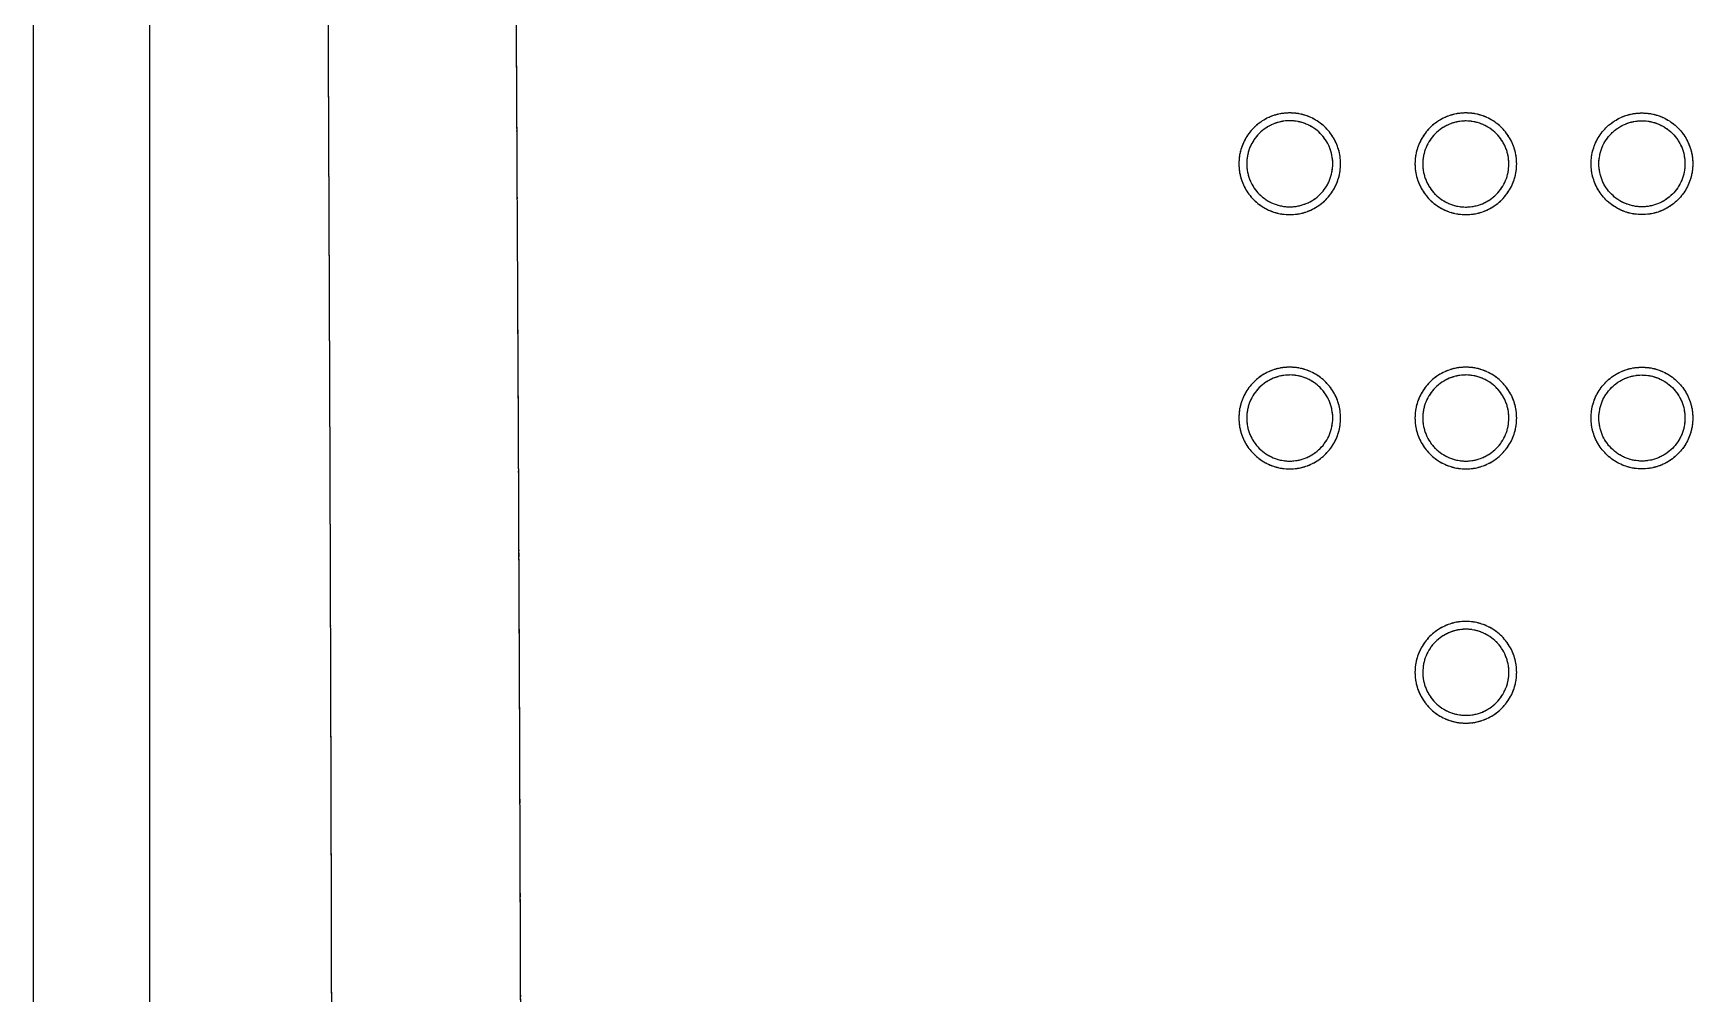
# Model space of a CAD drawing. Header units: millimetres. Extents: x 18456 to 179493, y -203649 to 469211.
# Drawn here: x 108333.5 to 108757.6, y 133226.4 to 133472 of the extents above; entities that cross this region are included whole.
import ezdxf

# ---------------------------------------------------------------- set-up
doc = ezdxf.new("R2010")
doc.units = ezdxf.units.MM
doc.linetypes.add('X-평면도(기본형)$0$HIDDENX2', pattern=[0.75, 0.5, -0.25])
doc.layers.add('X-평면도(기본형)$0$FUR', color=6, linetype='Continuous', true_color=0xff00ff)
doc.layers.add('X-평면도(기본형)$0$KITC', color=6, linetype='Continuous', true_color=0xff00ff)

# ---------------------------------------------------------------- blocks, each defined once
blk = doc.blocks.new('X-평면도(기본형)$0$SB1703 1500')
at = {"layer": 'X-평면도(기본형)$0$FUR', "color": 8, "true_color": 0x808080}
for points, knots in [([(439.7, 458), (439.07, 457.98), (437.83, 457.93), (436.02, 457.51), (434.28, 456.87), (432.65, 455.98), (431.16, 454.87), (429.84, 453.54), (428.72, 452.05), (427.83, 450.42), (427.19, 448.68), (426.77, 446.87), (426.72, 445.63), (426.7, 445)], [0, 0, 0, 0, 0.091508, 0.182212, 0.272591, 0.363079, 0.454125, 0.545905, 0.636948, 0.72743, 0.817801, 0.908498, 1, 1, 1, 1]), ([(450.7, 445), (450.7, 445.72), (450.55, 447.17), (450.13, 448.54), (449.31, 450.53), (448.49, 451.77), (446.47, 453.79), (445.22, 454.62), (442.59, 455.71), (441.13, 456), (438.27, 456), (436.8, 455.71), (434.17, 454.62), (432.93, 453.79), (430.91, 451.77), (430.08, 450.53), (428.99, 447.89), (428.69, 446.43), (428.7, 445)], [0, 0, 0, 0, 0.0625, 0.125, 0.125, 0.25, 0.25, 0.375, 0.375, 0.5, 0.5, 0.625, 0.625, 0.75, 0.75, 0.875, 0.875, 1, 1, 1, 1]), ([(452.7, 445), (452.67, 445.63), (452.62, 446.87), (452.21, 448.68), (451.56, 450.42), (450.67, 452.05), (449.56, 453.54), (448.24, 454.86), (446.74, 455.98), (445.11, 456.87), (443.38, 457.51), (441.56, 457.93), (440.32, 457.98), (439.7, 458)], [0, 0, 0, 0, 0.091512, 0.182215, 0.272587, 0.363067, 0.454105, 0.545879, 0.63692, 0.727403, 0.81778, 0.908487, 1, 1, 1, 1]), ([(504.7, 458), (504.07, 457.98), (502.83, 457.93), (501.02, 457.51), (499.28, 456.87), (497.65, 455.98), (496.16, 454.87), (494.84, 453.54), (493.72, 452.05), (492.83, 450.42), (492.19, 448.68), (491.77, 446.87), (491.72, 445.63), (491.7, 445)], [0, 0, 0, 0, 0.091502, 0.182204, 0.272581, 0.363068, 0.454114, 0.545894, 0.636938, 0.727421, 0.817795, 0.908494, 1, 1, 1, 1]), ([(515.7, 445), (515.7, 445.72), (515.55, 447.17), (515.13, 448.54), (514.31, 450.53), (513.49, 451.77), (511.47, 453.79), (510.22, 454.62), (507.59, 455.71), (506.13, 456), (503.27, 456), (501.8, 455.71), (499.17, 454.62), (497.93, 453.79), (495.91, 451.77), (495.08, 450.53), (493.99, 447.89), (493.69, 446.43), (493.7, 445)], [0, 0, 0, 0, 0.0625, 0.125, 0.125, 0.25, 0.25, 0.375, 0.375, 0.5, 0.5, 0.625, 0.625, 0.75, 0.75, 0.875, 0.875, 1, 1, 1, 1]), ([(517.7, 445), (517.67, 445.63), (517.62, 446.87), (517.21, 448.68), (516.56, 450.42), (515.67, 452.05), (514.56, 453.54), (513.24, 454.87), (511.74, 455.98), (510.11, 456.87), (508.38, 457.51), (506.56, 457.93), (505.32, 457.98), (504.7, 458)], [0, 0, 0, 0, 0.091516, 0.182221, 0.272595, 0.363075, 0.454114, 0.54589, 0.63693, 0.727413, 0.817788, 0.908492, 1, 1, 1, 1]), ([(426.7, 445), (426.72, 444.38), (426.77, 443.14), (427.19, 441.32), (427.83, 439.58), (428.72, 437.96), (429.84, 436.46), (431.16, 435.14), (432.65, 434.03), (434.28, 433.14), (436.02, 432.49), (437.83, 432.08), (439.07, 432.03), (439.7, 432)], [0, 0, 0, 0, 0.091507, 0.182206, 0.272577, 0.363057, 0.454096, 0.545872, 0.636914, 0.727399, 0.817778, 0.908486, 1, 1, 1, 1]), ([(428.7, 445), (428.7, 443.56), (428.98, 442.13), (430.08, 439.46), (430.91, 438.23), (432.93, 436.21), (434.17, 435.38), (436.81, 434.29), (438.27, 434), (441.13, 434), (442.59, 434.29), (445.23, 435.38), (446.46, 436.21), (448.49, 438.23), (449.31, 439.46), (450.14, 441.46), (450.55, 442.84), (450.7, 444.28), (450.7, 445)], [0, 0, 0, 0, 0.125, 0.125, 0.25, 0.25, 0.375, 0.375, 0.5, 0.5, 0.625, 0.625, 0.75, 0.75, 0.875, 0.875, 0.9375, 1, 1, 1, 1]), ([(439.7, 432), (440.32, 432.03), (441.56, 432.08), (443.38, 432.49), (445.11, 433.14), (446.74, 434.03), (448.24, 435.14), (449.56, 436.46), (450.67, 437.96), (451.56, 439.59), (452.21, 441.32), (452.62, 443.14), (452.67, 444.38), (452.7, 445)], [0, 0, 0, 0, 0.091509, 0.182213, 0.272591, 0.363077, 0.454119, 0.545896, 0.636937, 0.727419, 0.817792, 0.908493, 1, 1, 1, 1]), ([(491.7, 445), (491.72, 444.38), (491.77, 443.14), (492.19, 441.32), (492.83, 439.58), (493.72, 437.96), (494.84, 436.46), (496.16, 435.14), (497.65, 434.03), (499.28, 433.14), (501.02, 432.49), (502.83, 432.08), (504.07, 432.03), (504.7, 432)], [0, 0, 0, 0, 0.091513, 0.182215, 0.272588, 0.363068, 0.454107, 0.545883, 0.636923, 0.727407, 0.817784, 0.90849, 1, 1, 1, 1]), ([(493.7, 445), (493.7, 443.56), (493.98, 442.13), (495.08, 439.46), (495.91, 438.23), (497.93, 436.21), (499.17, 435.38), (501.81, 434.29), (503.27, 434), (506.13, 434), (507.59, 434.29), (510.23, 435.38), (511.46, 436.21), (513.49, 438.23), (514.31, 439.46), (515.14, 441.46), (515.55, 442.84), (515.7, 444.28), (515.7, 445)], [0, 0, 0, 0, 0.125, 0.125, 0.25, 0.25, 0.375, 0.375, 0.5, 0.5, 0.625, 0.625, 0.75, 0.75, 0.875, 0.875, 0.9375, 1, 1, 1, 1]), ([(504.7, 432), (505.32, 432.03), (506.56, 432.08), (508.38, 432.49), (510.11, 433.14), (511.74, 434.03), (513.24, 435.14), (514.56, 436.46), (515.67, 437.96), (516.56, 439.59), (517.21, 441.32), (517.62, 443.14), (517.67, 444.38), (517.7, 445)], [0, 0, 0, 0, 0.091505, 0.182208, 0.272585, 0.363069, 0.45411, 0.545886, 0.636927, 0.72741, 0.817785, 0.908488, 1, 1, 1, 1]), ([(361.7, 400), (361.72, 400.63), (361.77, 401.87), (362.19, 403.68), (362.83, 405.42), (363.72, 407.05), (364.84, 408.54), (366.16, 409.87), (367.65, 410.98), (369.28, 411.87), (371.02, 412.51), (372.83, 412.93), (374.07, 412.98), (374.7, 413)], [0, 0, 0, 0, 0.091511, 0.182213, 0.272587, 0.363068, 0.454107, 0.545882, 0.636923, 0.727407, 0.817784, 0.908489, 1, 1, 1, 1]), ([(374.7, 413), (375.32, 412.98), (376.56, 412.93), (378.38, 412.51), (380.11, 411.87), (381.74, 410.98), (383.24, 409.86), (384.56, 408.54), (385.67, 407.05), (386.56, 405.42), (387.21, 403.68), (387.62, 401.87), (387.67, 400.63), (387.7, 400)], [0, 0, 0, 0, 0.091514, 0.182222, 0.272602, 0.363089, 0.454133, 0.545911, 0.636951, 0.727431, 0.817801, 0.908498, 1, 1, 1, 1]), ([(426.7, 400), (426.72, 400.63), (426.77, 401.87), (427.19, 403.68), (427.83, 405.42), (428.72, 407.05), (429.84, 408.54), (431.16, 409.86), (432.65, 410.98), (434.28, 411.87), (436.02, 412.51), (437.83, 412.93), (439.07, 412.98), (439.7, 413)], [0, 0, 0, 0, 0.091492, 0.18218, 0.272542, 0.363016, 0.454053, 0.54583, 0.636877, 0.72737, 0.817757, 0.908475, 1, 1, 1, 1]), ([(439.7, 413), (440.32, 412.98), (441.56, 412.93), (443.38, 412.51), (445.11, 411.87), (446.74, 410.98), (448.24, 409.86), (449.56, 408.54), (450.67, 407.05), (451.56, 405.42), (452.21, 403.68), (452.62, 401.87), (452.67, 400.63), (452.7, 400)], [0, 0, 0, 0, 0.091528, 0.182249, 0.27264, 0.363136, 0.454187, 0.545967, 0.637004, 0.727477, 0.817835, 0.908517, 1, 1, 1, 1]), ([(491.7, 400), (491.72, 400.63), (491.77, 401.87), (492.19, 403.68), (492.83, 405.42), (493.72, 407.05), (494.84, 408.54), (496.16, 409.86), (497.65, 410.98), (499.28, 411.87), (501.02, 412.51), (502.83, 412.93), (504.07, 412.98), (504.7, 413)], [0, 0, 0, 0, 0.091472, 0.182144, 0.272495, 0.362961, 0.453994, 0.545773, 0.636827, 0.727329, 0.817728, 0.908459, 1, 1, 1, 1]), ([(504.7, 413), (505.32, 412.98), (506.56, 412.93), (508.38, 412.51), (510.11, 411.87), (511.74, 410.98), (513.24, 409.86), (514.56, 408.54), (515.68, 407.05), (516.56, 405.42), (517.21, 403.68), (517.62, 401.87), (517.67, 400.63), (517.7, 400)], [0, 0, 0, 0, 0.091545, 0.18228, 0.272682, 0.363188, 0.454245, 0.546028, 0.637062, 0.727526, 0.817872, 0.908537, 1, 1, 1, 1]), ([(363.7, 400), (363.7, 401.44), (363.98, 402.89), (365.09, 405.55), (365.9, 406.77), (367.93, 408.8), (369.16, 409.62), (371.83, 410.72), (373.26, 411.01), (376.13, 411.01), (377.58, 410.72), (380.24, 409.61), (381.46, 408.8), (383.49, 406.77), (384.31, 405.54), (385.13, 403.55), (385.55, 402.18), (385.7, 400.73), (385.7, 400.01)], [0, 0, 0, 0, 0.125, 0.125, 0.25, 0.25, 0.375, 0.375, 0.5, 0.5, 0.625, 0.625, 0.75, 0.75, 0.875, 0.875, 0.9375, 1, 1, 1, 1]), ([(428.7, 400), (428.7, 401.43), (428.98, 402.88), (430.09, 405.55), (430.9, 406.76), (432.93, 408.79), (434.16, 409.62), (436.83, 410.72), (438.26, 411), (441.13, 411), (442.58, 410.71), (445.24, 409.61), (446.46, 408.79), (448.49, 406.77), (449.31, 405.53), (450.13, 403.54), (450.55, 402.17), (450.7, 400.72), (450.7, 400)], [0, 0, 0, 0, 0.125, 0.125, 0.25, 0.25, 0.375, 0.375, 0.5, 0.5, 0.625, 0.625, 0.75, 0.75, 0.875, 0.875, 0.9375, 1, 1, 1, 1]), ([(493.64, 400), (493.64, 401.44), (493.93, 402.89), (495.03, 405.55), (495.85, 406.76), (497.88, 408.8), (499.11, 409.62), (501.77, 410.72), (503.2, 411), (506.07, 411), (507.52, 410.72), (510.19, 409.61), (511.4, 408.8), (513.43, 406.77), (514.26, 405.54), (515.08, 403.55), (515.5, 402.17), (515.64, 400.72), (515.64, 400)], [0, 0, 0, 0, 0.125, 0.125, 0.25, 0.25, 0.375, 0.375, 0.5, 0.5, 0.625, 0.625, 0.75, 0.75, 0.875, 0.875, 0.9375, 1, 1, 1, 1]), ([(374.7, 387), (374.07, 387.03), (372.83, 387.08), (371.02, 387.49), (369.28, 388.14), (367.65, 389.03), (366.16, 390.14), (364.84, 391.46), (363.72, 392.96), (362.83, 394.58), (362.19, 396.32), (361.77, 398.14), (361.72, 399.38), (361.7, 400)], [0, 0, 0, 0, 0.091511, 0.182216, 0.272593, 0.363077, 0.454118, 0.545893, 0.636932, 0.727413, 0.817787, 0.90849, 1, 1, 1, 1]), ([(385.7, 400.01), (385.7, 399.29), (385.56, 397.85), (385.13, 396.46), (384.3, 394.46), (383.49, 393.25), (381.46, 391.21), (380.23, 390.39), (377.57, 389.29), (376.14, 389.01), (373.26, 389), (371.81, 389.29), (369.15, 390.4), (367.94, 391.21), (365.9, 393.24), (365.08, 394.47), (363.98, 397.14), (363.7, 398.57), (363.7, 400)], [0, 0, 0, 0, 0.0625, 0.125, 0.125, 0.25, 0.25, 0.375, 0.375, 0.5, 0.5, 0.625, 0.625, 0.75, 0.75, 0.875, 0.875, 1, 1, 1, 1]), ([(387.7, 400), (387.67, 399.38), (387.62, 398.14), (387.21, 396.32), (386.56, 394.58), (385.67, 392.96), (384.56, 391.46), (383.24, 390.14), (381.74, 389.03), (380.11, 388.14), (378.38, 387.49), (376.56, 387.08), (375.32, 387.03), (374.7, 387)], [0, 0, 0, 0, 0.091502, 0.182199, 0.272569, 0.363049, 0.454089, 0.545867, 0.636911, 0.727398, 0.817779, 0.908486, 1, 1, 1, 1]), ([(439.7, 387), (439.07, 387.03), (437.83, 387.08), (436.02, 387.49), (434.28, 388.14), (432.65, 389.03), (431.16, 390.14), (429.84, 391.46), (428.72, 392.96), (427.83, 394.58), (427.19, 396.32), (426.77, 398.14), (426.72, 399.38), (426.7, 400)], [0, 0, 0, 0, 0.091525, 0.182242, 0.27263, 0.363123, 0.45417, 0.545947, 0.636983, 0.727458, 0.81782, 0.908508, 1, 1, 1, 1]), ([(450.7, 400), (450.7, 399.28), (450.56, 397.85), (450.13, 396.45), (449.3, 394.45), (448.49, 393.24), (446.46, 391.21), (445.23, 390.38), (442.57, 389.28), (441.14, 389), (438.26, 389), (436.81, 389.29), (434.15, 390.39), (432.94, 391.2), (430.9, 393.23), (430.08, 394.46), (428.98, 397.13), (428.7, 398.56), (428.7, 400)], [0, 0, 0, 0, 0.0625, 0.125, 0.125, 0.25, 0.25, 0.375, 0.375, 0.5, 0.5, 0.625, 0.625, 0.75, 0.75, 0.875, 0.875, 1, 1, 1, 1]), ([(452.7, 400), (452.67, 399.38), (452.62, 398.14), (452.21, 396.32), (451.56, 394.59), (450.67, 392.96), (449.56, 391.46), (448.24, 390.14), (446.74, 389.03), (445.11, 388.14), (443.38, 387.49), (441.56, 387.08), (440.32, 387.03), (439.7, 387)], [0, 0, 0, 0, 0.091483, 0.182164, 0.272523, 0.362996, 0.454033, 0.545813, 0.636864, 0.72736, 0.817751, 0.908472, 1, 1, 1, 1]), ([(504.7, 387), (504.07, 387.03), (502.83, 387.08), (501.02, 387.49), (499.28, 388.14), (497.65, 389.03), (496.16, 390.14), (494.84, 391.46), (493.72, 392.96), (492.83, 394.59), (492.19, 396.32), (491.77, 398.14), (491.72, 399.38), (491.7, 400)], [0, 0, 0, 0, 0.09154, 0.182272, 0.272671, 0.363173, 0.454227, 0.546006, 0.637039, 0.727505, 0.817856, 0.908528, 1, 1, 1, 1]), ([(515.64, 400), (515.64, 399.28), (515.5, 397.85), (515.08, 396.46), (514.25, 394.45), (513.44, 393.24), (511.4, 391.21), (510.18, 390.39), (507.51, 389.29), (506.08, 389), (503.21, 389), (501.76, 389.29), (499.09, 390.4), (497.88, 391.21), (495.85, 393.24), (495.03, 394.47), (493.92, 397.13), (493.64, 398.56), (493.64, 400)], [0, 0, 0, 0, 0.0625, 0.125, 0.125, 0.25, 0.25, 0.375, 0.375, 0.5, 0.5, 0.625, 0.625, 0.75, 0.75, 0.875, 0.875, 1, 1, 1, 1]), ([(517.7, 400), (517.67, 399.38), (517.62, 398.14), (517.21, 396.32), (516.56, 394.59), (515.67, 392.96), (514.56, 391.46), (513.24, 390.14), (511.74, 389.03), (510.11, 388.14), (508.38, 387.49), (506.56, 387.08), (505.32, 387.03), (504.7, 387)], [0, 0, 0, 0, 0.091462, 0.182127, 0.272474, 0.362938, 0.453972, 0.545755, 0.636812, 0.727318, 0.817721, 0.908455, 1, 1, 1, 1]), ([(426.7, 355.01), (426.72, 355.63), (426.77, 356.87), (427.19, 358.69), (427.83, 360.42), (428.72, 362.05), (429.84, 363.54), (431.16, 364.87), (432.65, 365.98), (434.28, 366.87), (436.02, 367.51), (437.83, 367.93), (439.07, 367.98), (439.7, 368)], [0, 0, 0, 0, 0.091507, 0.182206, 0.272577, 0.363057, 0.454096, 0.545872, 0.636914, 0.727399, 0.817778, 0.908486, 1, 1, 1, 1]), ([(428.7, 355.01), (428.7, 356.45), (428.98, 357.88), (430.08, 360.54), (430.91, 361.77), (432.93, 363.8), (434.17, 364.63), (436.81, 365.72), (438.27, 366.01), (441.13, 366.01), (442.59, 365.72), (445.23, 364.62), (446.46, 363.8), (448.49, 361.77), (449.31, 360.54), (450.14, 358.54), (450.55, 357.17), (450.7, 355.73), (450.7, 355.01)], [0, 0, 0, 0, 0.125, 0.125, 0.25, 0.25, 0.375, 0.375, 0.5, 0.5, 0.625, 0.625, 0.75, 0.75, 0.875, 0.875, 0.9375, 1, 1, 1, 1]), ([(439.7, 368), (440.32, 367.98), (441.56, 367.93), (443.38, 367.51), (445.11, 366.87), (446.74, 365.98), (448.24, 364.87), (449.56, 363.54), (450.67, 362.05), (451.56, 360.42), (452.21, 358.68), (452.62, 356.87), (452.67, 355.63), (452.7, 355)], [0, 0, 0, 0, 0.091509, 0.182213, 0.272591, 0.363077, 0.454119, 0.545896, 0.636937, 0.727419, 0.817792, 0.908493, 1, 1, 1, 1]), ([(491.7, 355.01), (491.72, 355.63), (491.77, 356.87), (492.19, 358.69), (492.83, 360.42), (493.72, 362.05), (494.84, 363.54), (496.16, 364.87), (497.65, 365.98), (499.28, 366.87), (501.02, 367.51), (502.83, 367.93), (504.07, 367.98), (504.7, 368)], [0, 0, 0, 0, 0.091513, 0.182215, 0.272588, 0.363068, 0.454107, 0.545883, 0.636923, 0.727407, 0.817784, 0.90849, 1, 1, 1, 1]), ([(493.7, 355.01), (493.7, 356.45), (493.98, 357.88), (495.08, 360.55), (495.91, 361.78), (497.93, 363.8), (499.17, 364.63), (501.81, 365.72), (503.27, 366.01), (506.13, 366.01), (507.59, 365.72), (510.23, 364.63), (511.46, 363.8), (513.49, 361.78), (514.31, 360.54), (515.14, 358.55), (515.55, 357.17), (515.7, 355.73), (515.7, 355.01)], [0, 0, 0, 0, 0.125, 0.125, 0.25, 0.25, 0.375, 0.375, 0.5, 0.5, 0.625, 0.625, 0.75, 0.75, 0.875, 0.875, 0.9375, 1, 1, 1, 1]), ([(504.7, 368), (505.32, 367.98), (506.56, 367.93), (508.38, 367.51), (510.11, 366.87), (511.74, 365.98), (513.24, 364.87), (514.56, 363.54), (515.67, 362.05), (516.56, 360.42), (517.21, 358.68), (517.62, 356.87), (517.67, 355.63), (517.7, 355)], [0, 0, 0, 0, 0.091505, 0.182208, 0.272585, 0.363069, 0.45411, 0.545886, 0.636927, 0.72741, 0.817785, 0.908488, 1, 1, 1, 1]), ([(439.7, 342), (439.07, 342.03), (437.83, 342.08), (436.02, 342.49), (434.28, 343.14), (432.65, 344.03), (431.16, 345.14), (429.84, 346.46), (428.72, 347.96), (427.83, 349.59), (427.19, 351.32), (426.77, 353.14), (426.72, 354.38), (426.7, 355)], [0, 0, 0, 0, 0.091508, 0.182212, 0.272591, 0.363079, 0.454125, 0.545905, 0.636948, 0.72743, 0.817801, 0.908498, 1, 1, 1, 1]), ([(450.7, 355.01), (450.7, 354.29), (450.55, 352.84), (450.13, 351.46), (449.31, 349.47), (448.49, 348.24), (446.47, 346.22), (445.22, 345.39), (442.59, 344.3), (441.13, 344.01), (438.27, 344), (436.8, 344.3), (434.17, 345.39), (432.93, 346.22), (430.91, 348.24), (430.08, 349.48), (428.99, 352.12), (428.69, 353.57), (428.7, 355.01)], [0, 0, 0, 0, 0.0625, 0.125, 0.125, 0.25, 0.25, 0.375, 0.375, 0.5, 0.5, 0.625, 0.625, 0.75, 0.75, 0.875, 0.875, 1, 1, 1, 1]), ([(452.7, 355), (452.67, 354.38), (452.62, 353.14), (452.21, 351.32), (451.56, 349.59), (450.67, 347.96), (449.56, 346.46), (448.24, 345.14), (446.74, 344.03), (445.11, 343.14), (443.38, 342.49), (441.56, 342.08), (440.32, 342.03), (439.7, 342)], [0, 0, 0, 0, 0.091512, 0.182215, 0.272587, 0.363067, 0.454105, 0.545879, 0.63692, 0.727403, 0.81778, 0.908487, 1, 1, 1, 1]), ([(504.7, 342), (504.07, 342.03), (502.83, 342.08), (501.02, 342.49), (499.28, 343.14), (497.65, 344.03), (496.16, 345.14), (494.84, 346.46), (493.72, 347.96), (492.83, 349.59), (492.19, 351.32), (491.77, 353.14), (491.72, 354.38), (491.7, 355)], [0, 0, 0, 0, 0.091502, 0.182204, 0.272581, 0.363068, 0.454114, 0.545894, 0.636938, 0.727421, 0.817795, 0.908494, 1, 1, 1, 1]), ([(515.7, 355.01), (515.7, 354.29), (515.55, 352.84), (515.13, 351.46), (514.31, 349.47), (513.49, 348.24), (511.47, 346.22), (510.22, 345.39), (507.59, 344.3), (506.13, 344.01), (503.27, 344.01), (501.8, 344.3), (499.17, 345.39), (497.93, 346.22), (495.91, 348.24), (495.08, 349.48), (493.99, 352.12), (493.69, 353.57), (493.7, 355.01)], [0, 0, 0, 0, 0.0625, 0.125, 0.125, 0.25, 0.25, 0.375, 0.375, 0.5, 0.5, 0.625, 0.625, 0.75, 0.75, 0.875, 0.875, 1, 1, 1, 1]), ([(517.7, 355), (517.67, 354.38), (517.62, 353.14), (517.21, 351.32), (516.56, 349.59), (515.67, 347.96), (514.56, 346.46), (513.24, 345.14), (511.74, 344.03), (510.11, 343.14), (508.38, 342.49), (506.56, 342.08), (505.32, 342.03), (504.7, 342)], [0, 0, 0, 0, 0.091516, 0.182221, 0.272595, 0.363075, 0.454114, 0.54589, 0.63693, 0.727413, 0.817788, 0.908492, 1, 1, 1, 1]), ([(606.23, 156.93), (589.66, 157.04), (572.91, 157.14), (539.64, 157.32), (523.02, 157.41), (472.96, 157.67), (439.77, 157.83), (339.8, 158.26), (273.18, 158.48), (206.53, 158.64)], [0, 0, 0, 0, 0.125, 0.125, 0.25, 0.25, 0.5, 0.5, 1, 1, 1, 1])]:
    blk.add_open_spline(points, degree=3, knots=knots, dxfattribs=at)
at = {"layer": 'X-평면도(기본형)$0$FUR', "color": 8, "linetype": 'X-평면도(기본형)$0$HIDDENX2', "ltscale": 2, "true_color": 0x808080}
for points, knots in [([(439.7, 458), (439.07, 457.98), (437.83, 457.93), (436.02, 457.51), (434.28, 456.87), (432.65, 455.98), (431.16, 454.87), (429.84, 453.54), (428.72, 452.05), (427.83, 450.42), (427.19, 448.68), (426.77, 446.87), (426.72, 445.63), (426.7, 445)], [0, 0, 0, 0, 0.091508, 0.182212, 0.272591, 0.363079, 0.454125, 0.545905, 0.636948, 0.72743, 0.817801, 0.908498, 1, 1, 1, 1]), ([(450.7, 445), (450.7, 445.72), (450.55, 447.17), (450.13, 448.54), (449.31, 450.53), (448.49, 451.77), (446.47, 453.79), (445.22, 454.62), (442.59, 455.71), (441.13, 456), (438.27, 456), (436.8, 455.71), (434.17, 454.62), (432.93, 453.79), (430.91, 451.77), (430.08, 450.53), (428.99, 447.89), (428.69, 446.43), (428.7, 445)], [0, 0, 0, 0, 0.0625, 0.125, 0.125, 0.25, 0.25, 0.375, 0.375, 0.5, 0.5, 0.625, 0.625, 0.75, 0.75, 0.875, 0.875, 1, 1, 1, 1]), ([(452.7, 445), (452.67, 445.63), (452.62, 446.87), (452.21, 448.68), (451.56, 450.42), (450.67, 452.05), (449.56, 453.54), (448.24, 454.86), (446.74, 455.98), (445.11, 456.87), (443.38, 457.51), (441.56, 457.93), (440.32, 457.98), (439.7, 458)], [0, 0, 0, 0, 0.091512, 0.182215, 0.272587, 0.363067, 0.454105, 0.545879, 0.63692, 0.727403, 0.81778, 0.908487, 1, 1, 1, 1]), ([(504.7, 458), (504.07, 457.98), (502.83, 457.93), (501.02, 457.51), (499.28, 456.87), (497.65, 455.98), (496.16, 454.87), (494.84, 453.54), (493.72, 452.05), (492.83, 450.42), (492.19, 448.68), (491.77, 446.87), (491.72, 445.63), (491.7, 445)], [0, 0, 0, 0, 0.091502, 0.182204, 0.272581, 0.363068, 0.454114, 0.545894, 0.636938, 0.727421, 0.817795, 0.908494, 1, 1, 1, 1]), ([(515.7, 445), (515.7, 445.72), (515.55, 447.17), (515.13, 448.54), (514.31, 450.53), (513.49, 451.77), (511.47, 453.79), (510.22, 454.62), (507.59, 455.71), (506.13, 456), (503.27, 456), (501.8, 455.71), (499.17, 454.62), (497.93, 453.79), (495.91, 451.77), (495.08, 450.53), (493.99, 447.89), (493.69, 446.43), (493.7, 445)], [0, 0, 0, 0, 0.0625, 0.125, 0.125, 0.25, 0.25, 0.375, 0.375, 0.5, 0.5, 0.625, 0.625, 0.75, 0.75, 0.875, 0.875, 1, 1, 1, 1]), ([(517.7, 445), (517.67, 445.63), (517.62, 446.87), (517.21, 448.68), (516.56, 450.42), (515.67, 452.05), (514.56, 453.54), (513.24, 454.87), (511.74, 455.98), (510.11, 456.87), (508.38, 457.51), (506.56, 457.93), (505.32, 457.98), (504.7, 458)], [0, 0, 0, 0, 0.091516, 0.182221, 0.272595, 0.363075, 0.454114, 0.54589, 0.63693, 0.727413, 0.817788, 0.908492, 1, 1, 1, 1]), ([(426.7, 445), (426.72, 444.38), (426.77, 443.14), (427.19, 441.32), (427.83, 439.58), (428.72, 437.96), (429.84, 436.46), (431.16, 435.14), (432.65, 434.03), (434.28, 433.14), (436.02, 432.49), (437.83, 432.08), (439.07, 432.03), (439.7, 432)], [0, 0, 0, 0, 0.091507, 0.182206, 0.272577, 0.363057, 0.454096, 0.545872, 0.636914, 0.727399, 0.817778, 0.908486, 1, 1, 1, 1]), ([(428.7, 445), (428.7, 443.56), (428.98, 442.13), (430.08, 439.46), (430.91, 438.23), (432.93, 436.21), (434.17, 435.38), (436.81, 434.29), (438.27, 434), (441.13, 434), (442.59, 434.29), (445.23, 435.38), (446.46, 436.21), (448.49, 438.23), (449.31, 439.46), (450.14, 441.46), (450.55, 442.84), (450.7, 444.28), (450.7, 445)], [0, 0, 0, 0, 0.125, 0.125, 0.25, 0.25, 0.375, 0.375, 0.5, 0.5, 0.625, 0.625, 0.75, 0.75, 0.875, 0.875, 0.9375, 1, 1, 1, 1]), ([(439.7, 432), (440.32, 432.03), (441.56, 432.08), (443.38, 432.49), (445.11, 433.14), (446.74, 434.03), (448.24, 435.14), (449.56, 436.46), (450.67, 437.96), (451.56, 439.59), (452.21, 441.32), (452.62, 443.14), (452.67, 444.38), (452.7, 445)], [0, 0, 0, 0, 0.091509, 0.182213, 0.272591, 0.363077, 0.454119, 0.545896, 0.636937, 0.727419, 0.817792, 0.908493, 1, 1, 1, 1]), ([(491.7, 445), (491.72, 444.38), (491.77, 443.14), (492.19, 441.32), (492.83, 439.58), (493.72, 437.96), (494.84, 436.46), (496.16, 435.14), (497.65, 434.03), (499.28, 433.14), (501.02, 432.49), (502.83, 432.08), (504.07, 432.03), (504.7, 432)], [0, 0, 0, 0, 0.091513, 0.182215, 0.272588, 0.363068, 0.454107, 0.545883, 0.636923, 0.727407, 0.817784, 0.90849, 1, 1, 1, 1]), ([(493.7, 445), (493.7, 443.56), (493.98, 442.13), (495.08, 439.46), (495.91, 438.23), (497.93, 436.21), (499.17, 435.38), (501.81, 434.29), (503.27, 434), (506.13, 434), (507.59, 434.29), (510.23, 435.38), (511.46, 436.21), (513.49, 438.23), (514.31, 439.46), (515.14, 441.46), (515.55, 442.84), (515.7, 444.28), (515.7, 445)], [0, 0, 0, 0, 0.125, 0.125, 0.25, 0.25, 0.375, 0.375, 0.5, 0.5, 0.625, 0.625, 0.75, 0.75, 0.875, 0.875, 0.9375, 1, 1, 1, 1]), ([(504.7, 432), (505.32, 432.03), (506.56, 432.08), (508.38, 432.49), (510.11, 433.14), (511.74, 434.03), (513.24, 435.14), (514.56, 436.46), (515.67, 437.96), (516.56, 439.59), (517.21, 441.32), (517.62, 443.14), (517.67, 444.38), (517.7, 445)], [0, 0, 0, 0, 0.091505, 0.182208, 0.272585, 0.363069, 0.45411, 0.545886, 0.636927, 0.72741, 0.817785, 0.908488, 1, 1, 1, 1]), ([(361.7, 400), (361.72, 400.63), (361.77, 401.87), (362.19, 403.68), (362.83, 405.42), (363.72, 407.05), (364.84, 408.54), (366.16, 409.87), (367.65, 410.98), (369.28, 411.87), (371.02, 412.51), (372.83, 412.93), (374.07, 412.98), (374.7, 413)], [0, 0, 0, 0, 0.091511, 0.182213, 0.272587, 0.363068, 0.454107, 0.545882, 0.636923, 0.727407, 0.817784, 0.908489, 1, 1, 1, 1]), ([(374.7, 413), (375.32, 412.98), (376.56, 412.93), (378.38, 412.51), (380.11, 411.87), (381.74, 410.98), (383.24, 409.86), (384.56, 408.54), (385.67, 407.05), (386.56, 405.42), (387.21, 403.68), (387.62, 401.87), (387.67, 400.63), (387.7, 400)], [0, 0, 0, 0, 0.091514, 0.182222, 0.272602, 0.363089, 0.454133, 0.545911, 0.636951, 0.727431, 0.817801, 0.908498, 1, 1, 1, 1]), ([(426.7, 400), (426.72, 400.63), (426.77, 401.87), (427.19, 403.68), (427.83, 405.42), (428.72, 407.05), (429.84, 408.54), (431.16, 409.86), (432.65, 410.98), (434.28, 411.87), (436.02, 412.51), (437.83, 412.93), (439.07, 412.98), (439.7, 413)], [0, 0, 0, 0, 0.091492, 0.18218, 0.272542, 0.363016, 0.454053, 0.54583, 0.636877, 0.72737, 0.817757, 0.908475, 1, 1, 1, 1]), ([(439.7, 413), (440.32, 412.98), (441.56, 412.93), (443.38, 412.51), (445.11, 411.87), (446.74, 410.98), (448.24, 409.86), (449.56, 408.54), (450.67, 407.05), (451.56, 405.42), (452.21, 403.68), (452.62, 401.87), (452.67, 400.63), (452.7, 400)], [0, 0, 0, 0, 0.091528, 0.182249, 0.27264, 0.363136, 0.454187, 0.545967, 0.637004, 0.727477, 0.817835, 0.908517, 1, 1, 1, 1]), ([(491.7, 400), (491.72, 400.63), (491.77, 401.87), (492.19, 403.68), (492.83, 405.42), (493.72, 407.05), (494.84, 408.54), (496.16, 409.86), (497.65, 410.98), (499.28, 411.87), (501.02, 412.51), (502.83, 412.93), (504.07, 412.98), (504.7, 413)], [0, 0, 0, 0, 0.091472, 0.182144, 0.272495, 0.362961, 0.453994, 0.545773, 0.636827, 0.727329, 0.817728, 0.908459, 1, 1, 1, 1]), ([(504.7, 413), (505.32, 412.98), (506.56, 412.93), (508.38, 412.51), (510.11, 411.87), (511.74, 410.98), (513.24, 409.86), (514.56, 408.54), (515.68, 407.05), (516.56, 405.42), (517.21, 403.68), (517.62, 401.87), (517.67, 400.63), (517.7, 400)], [0, 0, 0, 0, 0.091545, 0.18228, 0.272682, 0.363188, 0.454245, 0.546028, 0.637062, 0.727526, 0.817872, 0.908537, 1, 1, 1, 1]), ([(363.7, 400), (363.7, 401.44), (363.98, 402.89), (365.09, 405.55), (365.9, 406.77), (367.93, 408.8), (369.16, 409.62), (371.83, 410.72), (373.26, 411.01), (376.13, 411.01), (377.58, 410.72), (380.24, 409.61), (381.46, 408.8), (383.49, 406.77), (384.31, 405.54), (385.13, 403.55), (385.55, 402.18), (385.7, 400.73), (385.7, 400.01)], [0, 0, 0, 0, 0.125, 0.125, 0.25, 0.25, 0.375, 0.375, 0.5, 0.5, 0.625, 0.625, 0.75, 0.75, 0.875, 0.875, 0.9375, 1, 1, 1, 1]), ([(428.7, 400), (428.7, 401.43), (428.98, 402.88), (430.09, 405.55), (430.9, 406.76), (432.93, 408.79), (434.16, 409.62), (436.83, 410.72), (438.26, 411), (441.13, 411), (442.58, 410.71), (445.24, 409.61), (446.46, 408.79), (448.49, 406.77), (449.31, 405.53), (450.13, 403.54), (450.55, 402.17), (450.7, 400.72), (450.7, 400)], [0, 0, 0, 0, 0.125, 0.125, 0.25, 0.25, 0.375, 0.375, 0.5, 0.5, 0.625, 0.625, 0.75, 0.75, 0.875, 0.875, 0.9375, 1, 1, 1, 1]), ([(493.64, 400), (493.64, 401.44), (493.93, 402.89), (495.03, 405.55), (495.85, 406.76), (497.88, 408.8), (499.11, 409.62), (501.77, 410.72), (503.2, 411), (506.07, 411), (507.52, 410.72), (510.19, 409.61), (511.4, 408.8), (513.43, 406.77), (514.26, 405.54), (515.08, 403.55), (515.5, 402.17), (515.64, 400.72), (515.64, 400)], [0, 0, 0, 0, 0.125, 0.125, 0.25, 0.25, 0.375, 0.375, 0.5, 0.5, 0.625, 0.625, 0.75, 0.75, 0.875, 0.875, 0.9375, 1, 1, 1, 1]), ([(374.7, 387), (374.07, 387.03), (372.83, 387.08), (371.02, 387.49), (369.28, 388.14), (367.65, 389.03), (366.16, 390.14), (364.84, 391.46), (363.72, 392.96), (362.83, 394.58), (362.19, 396.32), (361.77, 398.14), (361.72, 399.38), (361.7, 400)], [0, 0, 0, 0, 0.091511, 0.182216, 0.272593, 0.363077, 0.454118, 0.545893, 0.636932, 0.727413, 0.817787, 0.90849, 1, 1, 1, 1]), ([(385.7, 400.01), (385.7, 399.29), (385.56, 397.85), (385.13, 396.46), (384.3, 394.46), (383.49, 393.25), (381.46, 391.21), (380.23, 390.39), (377.57, 389.29), (376.14, 389.01), (373.26, 389), (371.81, 389.29), (369.15, 390.4), (367.94, 391.21), (365.9, 393.24), (365.08, 394.47), (363.98, 397.14), (363.7, 398.57), (363.7, 400)], [0, 0, 0, 0, 0.0625, 0.125, 0.125, 0.25, 0.25, 0.375, 0.375, 0.5, 0.5, 0.625, 0.625, 0.75, 0.75, 0.875, 0.875, 1, 1, 1, 1]), ([(387.7, 400), (387.67, 399.38), (387.62, 398.14), (387.21, 396.32), (386.56, 394.58), (385.67, 392.96), (384.56, 391.46), (383.24, 390.14), (381.74, 389.03), (380.11, 388.14), (378.38, 387.49), (376.56, 387.08), (375.32, 387.03), (374.7, 387)], [0, 0, 0, 0, 0.091502, 0.182199, 0.272569, 0.363049, 0.454089, 0.545867, 0.636911, 0.727398, 0.817779, 0.908486, 1, 1, 1, 1]), ([(439.7, 387), (439.07, 387.03), (437.83, 387.08), (436.02, 387.49), (434.28, 388.14), (432.65, 389.03), (431.16, 390.14), (429.84, 391.46), (428.72, 392.96), (427.83, 394.58), (427.19, 396.32), (426.77, 398.14), (426.72, 399.38), (426.7, 400)], [0, 0, 0, 0, 0.091525, 0.182242, 0.27263, 0.363123, 0.45417, 0.545947, 0.636983, 0.727458, 0.81782, 0.908508, 1, 1, 1, 1]), ([(450.7, 400), (450.7, 399.28), (450.56, 397.85), (450.13, 396.45), (449.3, 394.45), (448.49, 393.24), (446.46, 391.21), (445.23, 390.38), (442.57, 389.28), (441.14, 389), (438.26, 389), (436.81, 389.29), (434.15, 390.39), (432.94, 391.2), (430.9, 393.23), (430.08, 394.46), (428.98, 397.13), (428.7, 398.56), (428.7, 400)], [0, 0, 0, 0, 0.0625, 0.125, 0.125, 0.25, 0.25, 0.375, 0.375, 0.5, 0.5, 0.625, 0.625, 0.75, 0.75, 0.875, 0.875, 1, 1, 1, 1]), ([(452.7, 400), (452.67, 399.38), (452.62, 398.14), (452.21, 396.32), (451.56, 394.59), (450.67, 392.96), (449.56, 391.46), (448.24, 390.14), (446.74, 389.03), (445.11, 388.14), (443.38, 387.49), (441.56, 387.08), (440.32, 387.03), (439.7, 387)], [0, 0, 0, 0, 0.091483, 0.182164, 0.272523, 0.362996, 0.454033, 0.545813, 0.636864, 0.72736, 0.817751, 0.908472, 1, 1, 1, 1]), ([(504.7, 387), (504.07, 387.03), (502.83, 387.08), (501.02, 387.49), (499.28, 388.14), (497.65, 389.03), (496.16, 390.14), (494.84, 391.46), (493.72, 392.96), (492.83, 394.59), (492.19, 396.32), (491.77, 398.14), (491.72, 399.38), (491.7, 400)], [0, 0, 0, 0, 0.09154, 0.182272, 0.272671, 0.363173, 0.454227, 0.546006, 0.637039, 0.727505, 0.817856, 0.908528, 1, 1, 1, 1]), ([(515.64, 400), (515.64, 399.28), (515.5, 397.85), (515.08, 396.46), (514.25, 394.45), (513.44, 393.24), (511.4, 391.21), (510.18, 390.39), (507.51, 389.29), (506.08, 389), (503.21, 389), (501.76, 389.29), (499.09, 390.4), (497.88, 391.21), (495.85, 393.24), (495.03, 394.47), (493.92, 397.13), (493.64, 398.56), (493.64, 400)], [0, 0, 0, 0, 0.0625, 0.125, 0.125, 0.25, 0.25, 0.375, 0.375, 0.5, 0.5, 0.625, 0.625, 0.75, 0.75, 0.875, 0.875, 1, 1, 1, 1]), ([(517.7, 400), (517.67, 399.38), (517.62, 398.14), (517.21, 396.32), (516.56, 394.59), (515.67, 392.96), (514.56, 391.46), (513.24, 390.14), (511.74, 389.03), (510.11, 388.14), (508.38, 387.49), (506.56, 387.08), (505.32, 387.03), (504.7, 387)], [0, 0, 0, 0, 0.091462, 0.182127, 0.272474, 0.362938, 0.453972, 0.545755, 0.636812, 0.727318, 0.817721, 0.908455, 1, 1, 1, 1]), ([(426.7, 355.01), (426.72, 355.63), (426.77, 356.87), (427.19, 358.69), (427.83, 360.42), (428.72, 362.05), (429.84, 363.54), (431.16, 364.87), (432.65, 365.98), (434.28, 366.87), (436.02, 367.51), (437.83, 367.93), (439.07, 367.98), (439.7, 368)], [0, 0, 0, 0, 0.091507, 0.182206, 0.272577, 0.363057, 0.454096, 0.545872, 0.636914, 0.727399, 0.817778, 0.908486, 1, 1, 1, 1]), ([(428.7, 355.01), (428.7, 356.45), (428.98, 357.88), (430.08, 360.54), (430.91, 361.77), (432.93, 363.8), (434.17, 364.63), (436.81, 365.72), (438.27, 366.01), (441.13, 366.01), (442.59, 365.72), (445.23, 364.62), (446.46, 363.8), (448.49, 361.77), (449.31, 360.54), (450.14, 358.54), (450.55, 357.17), (450.7, 355.73), (450.7, 355.01)], [0, 0, 0, 0, 0.125, 0.125, 0.25, 0.25, 0.375, 0.375, 0.5, 0.5, 0.625, 0.625, 0.75, 0.75, 0.875, 0.875, 0.9375, 1, 1, 1, 1]), ([(439.7, 368), (440.32, 367.98), (441.56, 367.93), (443.38, 367.51), (445.11, 366.87), (446.74, 365.98), (448.24, 364.87), (449.56, 363.54), (450.67, 362.05), (451.56, 360.42), (452.21, 358.68), (452.62, 356.87), (452.67, 355.63), (452.7, 355)], [0, 0, 0, 0, 0.091509, 0.182213, 0.272591, 0.363077, 0.454119, 0.545896, 0.636937, 0.727419, 0.817792, 0.908493, 1, 1, 1, 1]), ([(491.7, 355.01), (491.72, 355.63), (491.77, 356.87), (492.19, 358.69), (492.83, 360.42), (493.72, 362.05), (494.84, 363.54), (496.16, 364.87), (497.65, 365.98), (499.28, 366.87), (501.02, 367.51), (502.83, 367.93), (504.07, 367.98), (504.7, 368)], [0, 0, 0, 0, 0.091513, 0.182215, 0.272588, 0.363068, 0.454107, 0.545883, 0.636923, 0.727407, 0.817784, 0.90849, 1, 1, 1, 1]), ([(493.7, 355.01), (493.7, 356.45), (493.98, 357.88), (495.08, 360.55), (495.91, 361.78), (497.93, 363.8), (499.17, 364.63), (501.81, 365.72), (503.27, 366.01), (506.13, 366.01), (507.59, 365.72), (510.23, 364.63), (511.46, 363.8), (513.49, 361.78), (514.31, 360.54), (515.14, 358.55), (515.55, 357.17), (515.7, 355.73), (515.7, 355.01)], [0, 0, 0, 0, 0.125, 0.125, 0.25, 0.25, 0.375, 0.375, 0.5, 0.5, 0.625, 0.625, 0.75, 0.75, 0.875, 0.875, 0.9375, 1, 1, 1, 1]), ([(504.7, 368), (505.32, 367.98), (506.56, 367.93), (508.38, 367.51), (510.11, 366.87), (511.74, 365.98), (513.24, 364.87), (514.56, 363.54), (515.67, 362.05), (516.56, 360.42), (517.21, 358.68), (517.62, 356.87), (517.67, 355.63), (517.7, 355)], [0, 0, 0, 0, 0.091505, 0.182208, 0.272585, 0.363069, 0.45411, 0.545886, 0.636927, 0.72741, 0.817785, 0.908488, 1, 1, 1, 1]), ([(439.7, 342), (439.07, 342.03), (437.83, 342.08), (436.02, 342.49), (434.28, 343.14), (432.65, 344.03), (431.16, 345.14), (429.84, 346.46), (428.72, 347.96), (427.83, 349.59), (427.19, 351.32), (426.77, 353.14), (426.72, 354.38), (426.7, 355)], [0, 0, 0, 0, 0.091508, 0.182212, 0.272591, 0.363079, 0.454125, 0.545905, 0.636948, 0.72743, 0.817801, 0.908498, 1, 1, 1, 1]), ([(450.7, 355.01), (450.7, 354.29), (450.55, 352.84), (450.13, 351.46), (449.31, 349.47), (448.49, 348.24), (446.47, 346.22), (445.22, 345.39), (442.59, 344.3), (441.13, 344.01), (438.27, 344), (436.8, 344.3), (434.17, 345.39), (432.93, 346.22), (430.91, 348.24), (430.08, 349.48), (428.99, 352.12), (428.69, 353.57), (428.7, 355.01)], [0, 0, 0, 0, 0.0625, 0.125, 0.125, 0.25, 0.25, 0.375, 0.375, 0.5, 0.5, 0.625, 0.625, 0.75, 0.75, 0.875, 0.875, 1, 1, 1, 1]), ([(452.7, 355), (452.67, 354.38), (452.62, 353.14), (452.21, 351.32), (451.56, 349.59), (450.67, 347.96), (449.56, 346.46), (448.24, 345.14), (446.74, 344.03), (445.11, 343.14), (443.38, 342.49), (441.56, 342.08), (440.32, 342.03), (439.7, 342)], [0, 0, 0, 0, 0.091512, 0.182215, 0.272587, 0.363067, 0.454105, 0.545879, 0.63692, 0.727403, 0.81778, 0.908487, 1, 1, 1, 1]), ([(504.7, 342), (504.07, 342.03), (502.83, 342.08), (501.02, 342.49), (499.28, 343.14), (497.65, 344.03), (496.16, 345.14), (494.84, 346.46), (493.72, 347.96), (492.83, 349.59), (492.19, 351.32), (491.77, 353.14), (491.72, 354.38), (491.7, 355)], [0, 0, 0, 0, 0.091502, 0.182204, 0.272581, 0.363068, 0.454114, 0.545894, 0.636938, 0.727421, 0.817795, 0.908494, 1, 1, 1, 1]), ([(515.7, 355.01), (515.7, 354.29), (515.55, 352.84), (515.13, 351.46), (514.31, 349.47), (513.49, 348.24), (511.47, 346.22), (510.22, 345.39), (507.59, 344.3), (506.13, 344.01), (503.27, 344.01), (501.8, 344.3), (499.17, 345.39), (497.93, 346.22), (495.91, 348.24), (495.08, 349.48), (493.99, 352.12), (493.69, 353.57), (493.7, 355.01)], [0, 0, 0, 0, 0.0625, 0.125, 0.125, 0.25, 0.25, 0.375, 0.375, 0.5, 0.5, 0.625, 0.625, 0.75, 0.75, 0.875, 0.875, 1, 1, 1, 1]), ([(517.7, 355), (517.67, 354.38), (517.62, 353.14), (517.21, 351.32), (516.56, 349.59), (515.67, 347.96), (514.56, 346.46), (513.24, 345.14), (511.74, 344.03), (510.11, 343.14), (508.38, 342.49), (506.56, 342.08), (505.32, 342.03), (504.7, 342)], [0, 0, 0, 0, 0.091516, 0.182221, 0.272595, 0.363075, 0.454114, 0.54589, 0.63693, 0.727413, 0.817788, 0.908492, 1, 1, 1, 1]), ([(606.23, 156.93), (589.66, 157.04), (572.91, 157.14), (539.64, 157.32), (523.02, 157.41), (472.96, 157.67), (439.77, 157.83), (339.8, 158.26), (273.18, 158.48), (206.53, 158.64)], [0, 0, 0, 0, 0.125, 0.125, 0.25, 0.25, 0.5, 0.5, 1, 1, 1, 1])]:
    blk.add_open_spline(points, degree=3, knots=knots, dxfattribs=at)
for points, degree in [([(604.95, 108.94), (405.57, 109.97), (206.07, 110.27)], 2), ([(1278.21, 63.63), (887.51, 63.63), (496.82, 63.63), (106.13, 63.63)], 3), ([(1278.21, 33.92), (692.17, 33.92), (106.13, 33.92)], 2)]:
    blk.add_open_spline(points, degree=degree, dxfattribs=at)
at = {"layer": 'X-평면도(기본형)$0$FUR', "color": 8, "true_color": 0x808080}
for points, degree in [([(604.95, 108.94), (405.57, 109.97), (206.07, 110.27)], 2), ([(1278.21, 63.63), (887.51, 63.63), (496.82, 63.63), (106.13, 63.63)], 3)]:
    blk.add_open_spline(points, degree=degree, dxfattribs=at)
at = {"layer": 'X-평면도(기본형)$0$FUR'}
blk.add_open_spline([(1278.21, 33.92), (692.17, 33.92), (106.13, 33.92)], degree=2, dxfattribs=at)
blk = doc.blocks.new('X-평면도(기본형)$0$ba15002200')
at = {"layer": 'X-평면도(기본형)$0$FUR'}
blk.add_blockref('X-평면도(기본형)$0$SB1703 1500', (0, 1400), dxfattribs=at)

msp = doc.modelspace()

# ---------------------------------------------------------------- block references
at = {"layer": 'X-평면도(기본형)$0$KITC', "xscale": -1, "rotation": 270}
msp.add_blockref('X-평면도(기본형)$0$ba15002200', (106899.63, 132933.95), dxfattribs=at)

doc.saveas('drawing.dxf')
